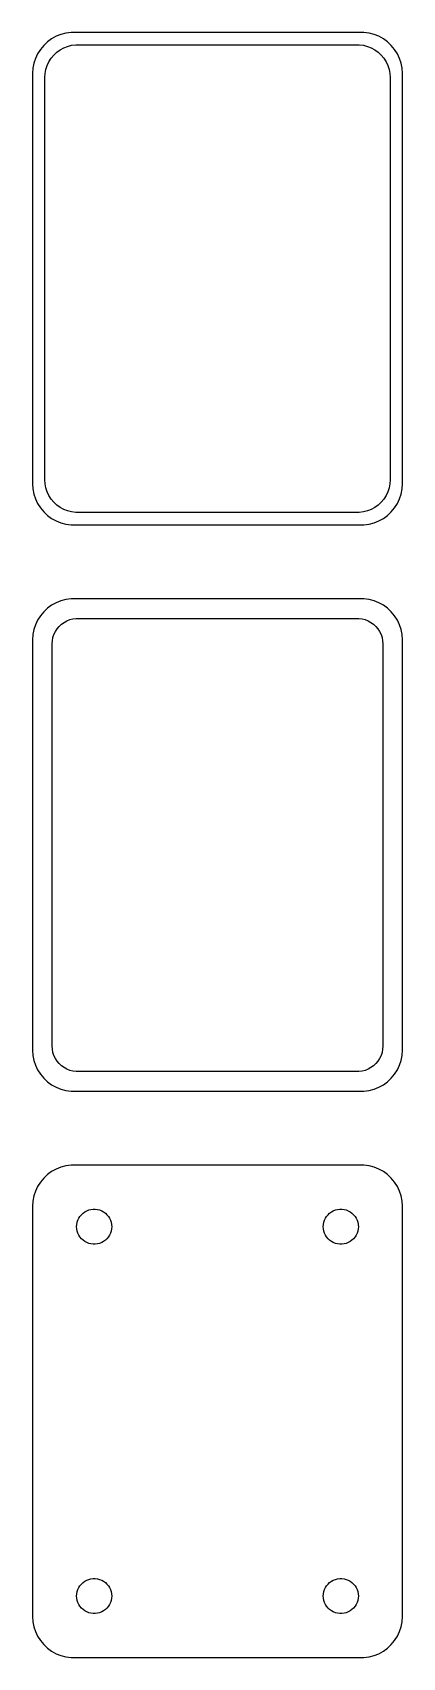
# Model space of a CAD drawing. Header units: metres. Extents: x -22 to 22, y 177 to 375.
import ezdxf

# ---------------------------------------------------------------- set-up
doc = ezdxf.new("R2010")
doc.units = ezdxf.units.M

msp = doc.modelspace()

# ---------------------------------------------------------------- linework, layer by layer
for p, q in [((-20.1791, 374.222), (-20.6871, 373.853)), ((-19.6289, 374.524), (-20.1791, 374.222)), ((-19.0451, 374.755), (-19.6289, 374.524)), ((-18.4369, 374.911), (-19.0451, 374.755)), ((-17.8139, 374.99), (-18.4369, 374.911)), ((17.8139, 374.99), (-17.8139, 374.99)), ((18.4369, 374.911), (17.8139, 374.99)), ((19.0451, 374.755), (18.4369, 374.911)), ((19.6289, 374.524), (19.0451, 374.755)), ((20.1791, 374.222), (19.6289, 374.524)), ((20.6871, 373.853), (20.1791, 374.222)), ((-21.8815, 372.409), (-22.1489, 371.841)), ((-21.5451, 372.939), (-21.8815, 372.409)), ((-21.1448, 373.423), (-21.5451, 372.939)), ((-20.6871, 373.853), (-21.1448, 373.423)), ((-20.2361, 371.851), (-19.9159, 372.238)), ((-19.9159, 372.238), (-19.5497, 372.582)), ((-19.5497, 372.582), (-19.1433, 372.877)), ((-19.1433, 372.877), (-18.7031, 373.119)), ((-18.7031, 373.119), (-18.2361, 373.304)), ((-18.2361, 373.304), (-17.7495, 373.429)), ((-17.7495, 373.429), (-17.2512, 373.492)), ((-17.2512, 373.492), (17.2512, 373.492)), ((17.2512, 373.492), (17.7495, 373.429)), ((17.7495, 373.429), (18.2361, 373.304)), ((18.2361, 373.304), (18.7031, 373.119)), ((18.7031, 373.119), (19.1433, 372.877)), ((19.1433, 372.877), (19.5497, 372.582)), ((19.5497, 372.582), (19.9159, 372.238)), ((19.9159, 372.238), (20.2361, 371.851)), ((21.1448, 373.423), (20.6871, 373.853)), ((21.5451, 372.939), (21.1448, 373.423)), ((21.8815, 372.409), (21.5451, 372.939)), ((22.1489, 371.841), (21.8815, 372.409)), ((-22.4606, 370.627), (-22.5, 370)), ((-22.3429, 371.243), (-22.4606, 370.627)), ((-22.1489, 371.841), (-22.3429, 371.243)), ((-20.9684, 370.001), (-20.8743, 370.495)), ((-20.8743, 370.495), (-20.7191, 370.972)), ((-20.7191, 370.972), (-20.5052, 371.427)), ((-20.5052, 371.427), (-20.2361, 371.851)), ((20.2361, 371.851), (20.5052, 371.427)), ((20.5052, 371.427), (20.7191, 370.972)), ((20.7191, 370.972), (20.8743, 370.495)), ((20.8743, 370.495), (20.9684, 370.001)), ((22.3429, 371.243), (22.1489, 371.841)), ((22.4606, 370.627), (22.3429, 371.243)), ((22.5, 370), (22.4606, 370.627)), ((-22.5, 370), (-22.5, 320)), ((-21, 369.5), (-20.9684, 370.001)), ((-21, 320.5), (-21, 369.5)), ((20.9684, 370.001), (21, 369.5)), ((21, 369.5), (21, 320.5)), ((22.5, 320), (22.5, 370)), ((-22.5, 320), (-22.4606, 319.373)), ((-22.4606, 319.373), (-22.3429, 318.757)), ((-22.3429, 318.757), (-22.1489, 318.159)), ((-20.9684, 319.999), (-21, 320.5)), ((-20.8743, 319.505), (-20.9684, 319.999)), ((-20.7191, 319.028), (-20.8743, 319.505)), ((-20.5052, 318.573), (-20.7191, 319.028)), ((20.7191, 319.028), (20.5052, 318.573)), ((20.8743, 319.505), (20.7191, 319.028)), ((20.9684, 319.999), (20.8743, 319.505)), ((21, 320.5), (20.9684, 319.999)), ((22.1489, 318.159), (22.3429, 318.757)), ((22.3429, 318.757), (22.4606, 319.373)), ((22.4606, 319.373), (22.5, 320)), ((-22.1489, 318.159), (-21.8815, 317.591)), ((-21.8815, 317.591), (-21.5451, 317.061)), ((-21.5451, 317.061), (-21.1448, 316.577)), ((-20.2361, 318.149), (-20.5052, 318.573)), ((-19.9159, 317.762), (-20.2361, 318.149)), ((-19.5497, 317.418), (-19.9159, 317.762)), ((-19.1433, 317.123), (-19.5497, 317.418)), ((-18.7031, 316.881), (-19.1433, 317.123)), ((-18.2361, 316.696), (-18.7031, 316.881)), ((18.7031, 316.881), (18.2361, 316.696)), ((19.1433, 317.123), (18.7031, 316.881)), ((19.5497, 317.418), (19.1433, 317.123)), ((19.9159, 317.762), (19.5497, 317.418)), ((20.2361, 318.149), (19.9159, 317.762)), ((20.5052, 318.573), (20.2361, 318.149)), ((21.1448, 316.577), (21.5451, 317.061)), ((21.5451, 317.061), (21.8815, 317.591)), ((21.8815, 317.591), (22.1489, 318.159)), ((-21.1448, 316.577), (-20.6871, 316.147)), ((-20.6871, 316.147), (-20.1791, 315.778)), ((-20.1791, 315.778), (-19.6289, 315.476)), ((-19.6289, 315.476), (-19.0451, 315.245)), ((-19.0451, 315.245), (-18.4369, 315.089)), ((-18.4369, 315.089), (-17.8139, 315.01)), ((-17.7495, 316.571), (-18.2361, 316.696)), ((-17.8139, 315.01), (17.8139, 315.01)), ((-17.2512, 316.508), (-17.7495, 316.571)), ((17.2512, 316.508), (-17.2512, 316.508)), ((17.7495, 316.571), (17.2512, 316.508)), ((18.2361, 316.696), (17.7495, 316.571)), ((17.8139, 315.01), (18.4369, 315.089)), ((18.4369, 315.089), (19.0451, 315.245)), ((19.0451, 315.245), (19.6289, 315.476)), ((19.6289, 315.476), (20.1791, 315.778)), ((20.1791, 315.778), (20.6871, 316.147)), ((20.6871, 316.147), (21.1448, 316.577)), ((-20.1791, 305.222), (-20.6871, 304.853)), ((-19.6289, 305.524), (-20.1791, 305.222)), ((-19.0451, 305.755), (-19.6289, 305.524)), ((-18.4369, 305.911), (-19.0451, 305.755)), ((-17.8139, 305.99), (-18.4369, 305.911)), ((17.8139, 305.99), (-17.8139, 305.99)), ((18.4369, 305.911), (17.8139, 305.99)), ((19.0451, 305.755), (18.4369, 305.911)), ((19.6289, 305.524), (19.0451, 305.755)), ((20.1791, 305.222), (19.6289, 305.524)), ((20.6871, 304.853), (20.1791, 305.222)), ((-21.8815, 303.409), (-22.1489, 302.841)), ((-21.5451, 303.939), (-21.8815, 303.409)), ((-21.1448, 304.423), (-21.5451, 303.939)), ((-20.6871, 304.853), (-21.1448, 304.423)), ((-18.9842, 302.899), (-18.668, 303.128)), ((-18.668, 303.128), (-18.3254, 303.317)), ((-18.3254, 303.317), (-17.9619, 303.461)), ((-17.9619, 303.461), (-17.5833, 303.558)), ((-17.5833, 303.558), (-17.1954, 303.607)), ((-17.1954, 303.607), (17.1954, 303.607)), ((17.1954, 303.607), (17.5833, 303.558)), ((17.5833, 303.558), (17.9619, 303.461)), ((17.9619, 303.461), (18.3254, 303.317)), ((18.3254, 303.317), (18.668, 303.128)), ((18.668, 303.128), (18.9842, 302.899)), ((21.1448, 304.423), (20.6871, 304.853)), ((21.5451, 303.939), (21.1448, 304.423)), ((21.8815, 303.409), (21.5451, 303.939)), ((22.1489, 302.841), (21.8815, 303.409)), ((-22.4606, 301.627), (-22.5, 301)), ((-22.5, 301), (-22.5, 251)), ((-22.3429, 302.243), (-22.4606, 301.627)), ((-22.1489, 302.841), (-22.3429, 302.243)), ((-20.0884, 300.89), (-20.0151, 301.274)), ((-20.0151, 301.274), (-19.8943, 301.646)), ((-19.8943, 301.646), (-19.7279, 302)), ((-19.7279, 302), (-19.5184, 302.33)), ((-19.5184, 302.33), (-19.2692, 302.631)), ((-19.2692, 302.631), (-18.9842, 302.899)), ((18.9842, 302.899), (19.2692, 302.631)), ((19.2692, 302.631), (19.5184, 302.33)), ((19.5184, 302.33), (19.7279, 302)), ((19.7279, 302), (19.8943, 301.646)), ((19.8943, 301.646), (20.0151, 301.274)), ((20.0151, 301.274), (20.0884, 300.89)), ((22.3429, 302.243), (22.1489, 302.841)), ((22.4606, 301.627), (22.3429, 302.243)), ((22.5, 301), (22.4606, 301.627)), ((22.5, 251), (22.5, 301)), ((-20.1129, 300.5), (-20.0884, 300.89)), ((-20.1129, 251.5), (-20.1129, 300.5)), ((20.0884, 300.89), (20.1129, 300.5)), ((20.1129, 300.5), (20.1129, 251.5)), ((-20.0884, 251.11), (-20.1129, 251.5)), ((20.1129, 251.5), (20.0884, 251.11)), ((-22.5, 251), (-22.4606, 250.373)), ((-22.4606, 250.373), (-22.3429, 249.757)), ((-22.3429, 249.757), (-22.1489, 249.159)), ((-20.0151, 250.726), (-20.0884, 251.11)), ((-19.8943, 250.354), (-20.0151, 250.726)), ((-19.7279, 250), (-19.8943, 250.354)), ((-19.5184, 249.67), (-19.7279, 250)), ((-19.2692, 249.369), (-19.5184, 249.67)), ((19.5184, 249.67), (19.2692, 249.369)), ((19.7279, 250), (19.5184, 249.67)), ((19.8943, 250.354), (19.7279, 250)), ((20.0151, 250.726), (19.8943, 250.354)), ((20.0884, 251.11), (20.0151, 250.726)), ((22.1489, 249.159), (22.3429, 249.757)), ((22.3429, 249.757), (22.4606, 250.373)), ((22.4606, 250.373), (22.5, 251)), ((-22.1489, 249.159), (-21.8815, 248.591)), ((-21.8815, 248.591), (-21.5451, 248.061)), ((-21.5451, 248.061), (-21.1448, 247.577)), ((-21.1448, 247.577), (-20.6871, 247.147)), ((-18.9842, 249.101), (-19.2692, 249.369)), ((-18.668, 248.872), (-18.9842, 249.101)), ((-18.3254, 248.683), (-18.668, 248.872)), ((-17.9619, 248.539), (-18.3254, 248.683)), ((-17.5833, 248.442), (-17.9619, 248.539)), ((-17.1954, 248.393), (-17.5833, 248.442)), ((17.1954, 248.393), (-17.1954, 248.393)), ((17.5833, 248.442), (17.1954, 248.393)), ((17.9619, 248.539), (17.5833, 248.442)), ((18.3254, 248.683), (17.9619, 248.539)), ((18.668, 248.872), (18.3254, 248.683)), ((18.9842, 249.101), (18.668, 248.872)), ((19.2692, 249.369), (18.9842, 249.101)), ((20.6871, 247.147), (21.1448, 247.577)), ((21.1448, 247.577), (21.5451, 248.061)), ((21.5451, 248.061), (21.8815, 248.591)), ((21.8815, 248.591), (22.1489, 249.159)), ((-20.6871, 247.147), (-20.1791, 246.778)), ((-20.1791, 246.778), (-19.6289, 246.476)), ((-19.6289, 246.476), (-19.0451, 246.245)), ((-19.0451, 246.245), (-18.4369, 246.089)), ((-18.4369, 246.089), (-17.8139, 246.01)), ((-17.8139, 246.01), (17.8139, 246.01)), ((17.8139, 246.01), (18.4369, 246.089)), ((18.4369, 246.089), (19.0451, 246.245)), ((19.0451, 246.245), (19.6289, 246.476)), ((19.6289, 246.476), (20.1791, 246.778)), ((20.1791, 246.778), (20.6871, 247.147)), ((-20.6871, 235.853), (-21.1448, 235.423)), ((-20.1791, 236.222), (-20.6871, 235.853)), ((-19.6289, 236.524), (-20.1791, 236.222)), ((-19.0451, 236.755), (-19.6289, 236.524)), ((-18.4369, 236.911), (-19.0451, 236.755)), ((-17.8139, 236.99), (-18.4369, 236.911)), ((17.8139, 236.99), (-17.8139, 236.99)), ((18.4369, 236.911), (17.8139, 236.99)), ((19.0451, 236.755), (18.4369, 236.911)), ((19.6289, 236.524), (19.0451, 236.755)), ((20.1791, 236.222), (19.6289, 236.524)), ((20.6871, 235.853), (20.1791, 236.222)), ((21.1448, 235.423), (20.6871, 235.853)), ((-22.1489, 233.841), (-22.3429, 233.243)), ((-21.8815, 234.409), (-22.1489, 233.841)), ((-21.5451, 234.939), (-21.8815, 234.409)), ((-21.1448, 235.423), (-21.5451, 234.939)), ((21.5451, 234.939), (21.1448, 235.423)), ((21.8815, 234.409), (21.5451, 234.939)), ((22.1489, 233.841), (21.8815, 234.409)), ((22.3429, 233.243), (22.1489, 233.841)), ((-22.4606, 232.627), (-22.5, 232)), ((-22.5, 232), (-22.5, 182)), ((-22.3429, 233.243), (-22.4606, 232.627)), ((22.4606, 232.627), (22.3429, 233.243)), ((22.5, 232), (22.4606, 232.627)), ((22.5, 182), (22.5, 232)), ((-17.1353, 229.5), (-17.1185, 229.768)), ((-17.1185, 229.768), (-17.0682, 230.031)), ((-17.0682, 230.031), (-16.9853, 230.286)), ((-16.9853, 230.286), (-16.8712, 230.529)), ((-16.8712, 230.529), (-16.7275, 230.755)), ((-16.7275, 230.755), (-16.5565, 230.962)), ((-16.5565, 230.962), (-16.3611, 231.145)), ((-16.3611, 231.145), (-16.1441, 231.303)), ((-16.1441, 231.303), (-15.9091, 231.432)), ((-15.9091, 231.432), (-15.6598, 231.531)), ((-15.6598, 231.531), (-15.4001, 231.597)), ((-15.4001, 231.597), (-15.1341, 231.631)), ((-15.1341, 231.631), (-14.8659, 231.631)), ((-14.8659, 231.631), (-14.5999, 231.597)), ((-14.5999, 231.597), (-14.3401, 231.531)), ((-14.3401, 231.531), (-14.0908, 231.432)), ((-14.0908, 231.432), (-13.8559, 231.303)), ((-13.8559, 231.303), (-13.6389, 231.145)), ((-13.6389, 231.145), (-13.4434, 230.962)), ((-13.4434, 230.962), (-13.2725, 230.755)), ((-13.2725, 230.755), (-13.1288, 230.529)), ((-13.1288, 230.529), (-13.0146, 230.286)), ((-13.0146, 230.286), (-12.9318, 230.031)), ((-12.9318, 230.031), (-12.8815, 229.768)), ((-12.8815, 229.768), (-12.8647, 229.5)), ((12.8647, 229.5), (12.8815, 229.768)), ((12.8815, 229.768), (12.9318, 230.031)), ((12.9318, 230.031), (13.0146, 230.286)), ((13.0146, 230.286), (13.1288, 230.529)), ((13.1288, 230.529), (13.2725, 230.755)), ((13.2725, 230.755), (13.4434, 230.962)), ((13.4434, 230.962), (13.6389, 231.145)), ((13.6389, 231.145), (13.8559, 231.303)), ((13.8559, 231.303), (14.0908, 231.432)), ((14.0908, 231.432), (14.3401, 231.531)), ((14.3401, 231.531), (14.5999, 231.597)), ((14.5999, 231.597), (14.8659, 231.631)), ((14.8659, 231.631), (15.1341, 231.631)), ((15.1341, 231.631), (15.4001, 231.597)), ((15.4001, 231.597), (15.6598, 231.531)), ((15.6598, 231.531), (15.9091, 231.432)), ((15.9091, 231.432), (16.1441, 231.303)), ((16.1441, 231.303), (16.3611, 231.145)), ((16.3611, 231.145), (16.5565, 230.962)), ((16.5565, 230.962), (16.7275, 230.755)), ((16.7275, 230.755), (16.8712, 230.529)), ((16.8712, 230.529), (16.9853, 230.286)), ((16.9853, 230.286), (17.0682, 230.031)), ((17.0682, 230.031), (17.1185, 229.768)), ((17.1185, 229.768), (17.1353, 229.5)), ((-17.1185, 229.232), (-17.1353, 229.5)), ((-17.0682, 228.969), (-17.1185, 229.232)), ((-16.9853, 228.714), (-17.0682, 228.969)), ((-16.8712, 228.471), (-16.9853, 228.714)), ((-16.7275, 228.245), (-16.8712, 228.471)), ((-16.5565, 228.038), (-16.7275, 228.245)), ((-16.3611, 227.855), (-16.5565, 228.038)), ((-16.1441, 227.697), (-16.3611, 227.855)), ((-15.9091, 227.568), (-16.1441, 227.697)), ((-13.8559, 227.697), (-14.0908, 227.568)), ((-13.6389, 227.855), (-13.8559, 227.697)), ((-13.4434, 228.038), (-13.6389, 227.855)), ((-13.2725, 228.245), (-13.4434, 228.038)), ((-13.1288, 228.471), (-13.2725, 228.245)), ((-13.0146, 228.714), (-13.1288, 228.471)), ((-12.9318, 228.969), (-13.0146, 228.714)), ((-12.8815, 229.232), (-12.9318, 228.969)), ((-12.8647, 229.5), (-12.8815, 229.232)), ((12.8815, 229.232), (12.8647, 229.5)), ((12.9318, 228.969), (12.8815, 229.232)), ((13.0146, 228.714), (12.9318, 228.969)), ((13.1288, 228.471), (13.0146, 228.714)), ((13.2725, 228.245), (13.1288, 228.471)), ((13.4434, 228.038), (13.2725, 228.245)), ((13.6389, 227.855), (13.4434, 228.038)), ((13.8559, 227.697), (13.6389, 227.855)), ((14.0908, 227.568), (13.8559, 227.697)), ((16.1441, 227.697), (15.9091, 227.568)), ((16.3611, 227.855), (16.1441, 227.697)), ((16.5565, 228.038), (16.3611, 227.855)), ((16.7275, 228.245), (16.5565, 228.038)), ((16.8712, 228.471), (16.7275, 228.245)), ((16.9853, 228.714), (16.8712, 228.471)), ((17.0682, 228.969), (16.9853, 228.714)), ((17.1185, 229.232), (17.0682, 228.969)), ((17.1353, 229.5), (17.1185, 229.232)), ((-15.6598, 227.469), (-15.9091, 227.568)), ((-15.4001, 227.403), (-15.6598, 227.469)), ((-15.1341, 227.369), (-15.4001, 227.403)), ((-14.8659, 227.369), (-15.1341, 227.369)), ((-14.5999, 227.403), (-14.8659, 227.369)), ((-14.3401, 227.469), (-14.5999, 227.403)), ((-14.0908, 227.568), (-14.3401, 227.469)), ((14.3401, 227.469), (14.0908, 227.568)), ((14.5999, 227.403), (14.3401, 227.469)), ((14.8659, 227.369), (14.5999, 227.403)), ((15.1341, 227.369), (14.8659, 227.369)), ((15.4001, 227.403), (15.1341, 227.369)), ((15.6598, 227.469), (15.4001, 227.403)), ((15.9091, 227.568), (15.6598, 227.469)), ((-16.5565, 185.962), (-16.3611, 186.145)), ((-16.3611, 186.145), (-16.1441, 186.303)), ((-16.1441, 186.303), (-15.9091, 186.432)), ((-15.9091, 186.432), (-15.6598, 186.531)), ((-15.6598, 186.531), (-15.4001, 186.597)), ((-15.4001, 186.597), (-15.1341, 186.631)), ((-15.1341, 186.631), (-14.8659, 186.631)), ((-14.8659, 186.631), (-14.5999, 186.597)), ((-14.5999, 186.597), (-14.3401, 186.531)), ((-14.3401, 186.531), (-14.0908, 186.432)), ((-14.0908, 186.432), (-13.8559, 186.303)), ((-13.8559, 186.303), (-13.6389, 186.145)), ((-13.6389, 186.145), (-13.4434, 185.962)), ((13.4434, 185.962), (13.6389, 186.145)), ((13.6389, 186.145), (13.8559, 186.303)), ((13.8559, 186.303), (14.0908, 186.432)), ((14.0908, 186.432), (14.3401, 186.531)), ((14.3401, 186.531), (14.5999, 186.597)), ((14.5999, 186.597), (14.8659, 186.631)), ((14.8659, 186.631), (15.1341, 186.631)), ((15.1341, 186.631), (15.4001, 186.597)), ((15.4001, 186.597), (15.6598, 186.531)), ((15.6598, 186.531), (15.9091, 186.432)), ((15.9091, 186.432), (16.1441, 186.303)), ((16.1441, 186.303), (16.3611, 186.145)), ((16.3611, 186.145), (16.5565, 185.962)), ((-17.1353, 184.5), (-17.1185, 184.768)), ((-17.1185, 184.232), (-17.1353, 184.5)), ((-17.1185, 184.768), (-17.0682, 185.031)), ((-17.0682, 183.969), (-17.1185, 184.232)), ((-17.0682, 185.031), (-16.9853, 185.286)), ((-16.9853, 185.286), (-16.8712, 185.529)), ((-16.8712, 185.529), (-16.7275, 185.755)), ((-16.7275, 185.755), (-16.5565, 185.962)), ((-13.4434, 185.962), (-13.2725, 185.755)), ((-13.2725, 185.755), (-13.1288, 185.529)), ((-13.1288, 185.529), (-13.0146, 185.286)), ((-13.0146, 185.286), (-12.9318, 185.031)), ((-12.9318, 185.031), (-12.8815, 184.768)), ((-12.8815, 184.232), (-12.9318, 183.969)), ((-12.8815, 184.768), (-12.8647, 184.5)), ((-12.8647, 184.5), (-12.8815, 184.232)), ((12.8647, 184.5), (12.8815, 184.768)), ((12.8815, 184.232), (12.8647, 184.5)), ((12.8815, 184.768), (12.9318, 185.031)), ((12.9318, 183.969), (12.8815, 184.232)), ((12.9318, 185.031), (13.0146, 185.286)), ((13.0146, 185.286), (13.1288, 185.529)), ((13.1288, 185.529), (13.2725, 185.755)), ((13.2725, 185.755), (13.4434, 185.962)), ((16.5565, 185.962), (16.7275, 185.755)), ((16.7275, 185.755), (16.8712, 185.529)), ((16.8712, 185.529), (16.9853, 185.286)), ((16.9853, 185.286), (17.0682, 185.031)), ((17.0682, 185.031), (17.1185, 184.768)), ((17.1185, 184.232), (17.0682, 183.969)), ((17.1185, 184.768), (17.1353, 184.5)), ((17.1353, 184.5), (17.1185, 184.232)), ((-16.9853, 183.714), (-17.0682, 183.969)), ((-16.8712, 183.471), (-16.9853, 183.714)), ((-16.7275, 183.245), (-16.8712, 183.471)), ((-16.5565, 183.038), (-16.7275, 183.245)), ((-16.3611, 182.855), (-16.5565, 183.038)), ((-16.1441, 182.697), (-16.3611, 182.855)), ((-15.9091, 182.568), (-16.1441, 182.697)), ((-15.6598, 182.469), (-15.9091, 182.568)), ((-15.4001, 182.403), (-15.6598, 182.469)), ((-15.1341, 182.369), (-15.4001, 182.403)), ((-14.8659, 182.369), (-15.1341, 182.369)), ((-14.5999, 182.403), (-14.8659, 182.369)), ((-14.3401, 182.469), (-14.5999, 182.403)), ((-14.0908, 182.568), (-14.3401, 182.469)), ((-13.8559, 182.697), (-14.0908, 182.568)), ((-13.6389, 182.855), (-13.8559, 182.697)), ((-13.4434, 183.038), (-13.6389, 182.855)), ((-13.2725, 183.245), (-13.4434, 183.038)), ((-13.1288, 183.471), (-13.2725, 183.245)), ((-13.0146, 183.714), (-13.1288, 183.471)), ((-12.9318, 183.969), (-13.0146, 183.714)), ((13.0146, 183.714), (12.9318, 183.969)), ((13.1288, 183.471), (13.0146, 183.714)), ((13.2725, 183.245), (13.1288, 183.471)), ((13.4434, 183.038), (13.2725, 183.245)), ((13.6389, 182.855), (13.4434, 183.038)), ((13.8559, 182.697), (13.6389, 182.855)), ((14.0908, 182.568), (13.8559, 182.697)), ((14.3401, 182.469), (14.0908, 182.568)), ((14.5999, 182.403), (14.3401, 182.469)), ((14.8659, 182.369), (14.5999, 182.403)), ((15.1341, 182.369), (14.8659, 182.369)), ((15.4001, 182.403), (15.1341, 182.369)), ((15.6598, 182.469), (15.4001, 182.403)), ((15.9091, 182.568), (15.6598, 182.469)), ((16.1441, 182.697), (15.9091, 182.568)), ((16.3611, 182.855), (16.1441, 182.697)), ((16.5565, 183.038), (16.3611, 182.855)), ((16.7275, 183.245), (16.5565, 183.038)), ((16.8712, 183.471), (16.7275, 183.245)), ((16.9853, 183.714), (16.8712, 183.471)), ((17.0682, 183.969), (16.9853, 183.714)), ((-22.5, 182), (-22.4606, 181.373)), ((-22.4606, 181.373), (-22.3429, 180.757)), ((-22.3429, 180.757), (-22.1489, 180.159)), ((22.1489, 180.159), (22.3429, 180.757)), ((22.3429, 180.757), (22.4606, 181.373)), ((22.4606, 181.373), (22.5, 182)), ((-22.1489, 180.159), (-21.8815, 179.591)), ((-21.8815, 179.591), (-21.5451, 179.061)), ((-21.5451, 179.061), (-21.1448, 178.577)), ((-21.1448, 178.577), (-20.6871, 178.147)), ((20.6871, 178.147), (21.1448, 178.577)), ((21.1448, 178.577), (21.5451, 179.061)), ((21.5451, 179.061), (21.8815, 179.591)), ((21.8815, 179.591), (22.1489, 180.159)), ((-20.6871, 178.147), (-20.1791, 177.778)), ((-20.1791, 177.778), (-19.6289, 177.476)), ((-19.6289, 177.476), (-19.0451, 177.245)), ((-19.0451, 177.245), (-18.4369, 177.089)), ((-18.4369, 177.089), (-17.8139, 177.01)), ((-17.8139, 177.01), (17.8139, 177.01)), ((17.8139, 177.01), (18.4369, 177.089)), ((18.4369, 177.089), (19.0451, 177.245)), ((19.0451, 177.245), (19.6289, 177.476)), ((19.6289, 177.476), (20.1791, 177.778)), ((20.1791, 177.778), (20.6871, 178.147))]:
    msp.add_line(p, q)

doc.saveas('drawing.dxf')
